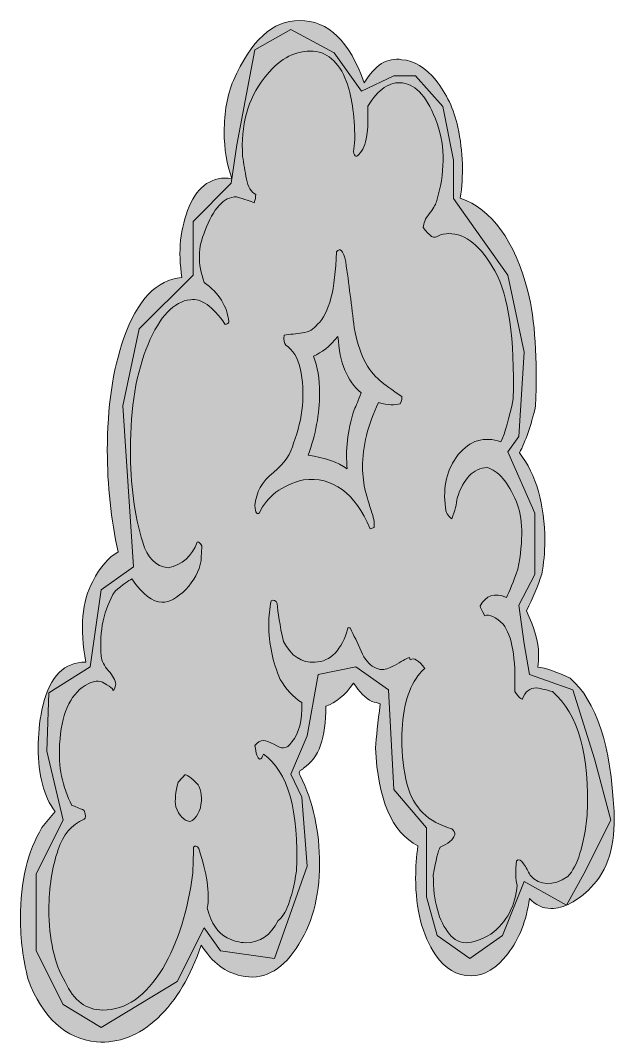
# Model space of a CAD drawing. Extents: x 320 to 1608, y -1070 to -806.
# Drawn here: x 487.2 to 640.3, y -1069.2 to -806.2 of the extents above; entities that cross this region are included whole.
import ezdxf

# ---------------------------------------------------------------- set-up
doc = ezdxf.new("R2010")
doc.units = 0
doc.header["$MEASUREMENT"] = 0
doc.layers.add('katman 1', color=7, linetype='Continuous')

# ---------------------------------------------------------------- blocks, each defined once
blk = doc.blocks.new('block 2')
at = {"layer": 'katman 1', "true_color": 0xffffff}
h = blk.add_hatch(color=7, dxfattribs=at)
h.dxf.hatch_style = 2
edge = h.paths.add_edge_path()
edge.add_spline(control_points=[(639.89, -1009.6), (640.28, -1018.21), (638.3, -1024.71), (633.95, -1029.12), (630.4, -1032.7), (626.97, -1034.48), (623.67, -1034.48), (621.56, -1034.48), (619.72, -1033.64), (618.14, -1031.96), (617.35, -1037.63), (615.5, -1042.35), (612.6, -1046.13), (609.7, -1049.91), (606.54, -1051.8), (603.11, -1051.8), (599.42, -1051.8), (596.39, -1050.02), (594.01, -1046.44), (590.58, -1041.41), (588.87, -1034.79), (588.87, -1026.6), (588.87, -1023.88), (589.07, -1021.15), (589.47, -1018.42), (582.74, -1014.85), (579.12, -1006.45), (578.59, -993.22), (578.72, -990.5), (579.12, -986.72), (579.78, -981.88), (579.12, -981.68), (578.39, -981.47), (577.6, -981.25), (576.02, -980.42), (574.44, -978.84), (572.86, -976.53), (570.75, -979.66), (568.37, -981.63), (565.74, -982.47), (565.87, -990.58), (563.96, -995.89), (560, -998.39), (560, -998.6), (559.74, -998.81), (559.21, -999.02), (558.82, -999.44), (558.82, -999.85), (559.21, -1000.27), (562.51, -1007.14), (564.16, -1014.74), (564.16, -1023.07), (564.16, -1031.6), (562.15, -1038.84), (558.13, -1044.78), (554.1, -1050.72), (549.39, -1053.06), (543.99, -1051.8), (540.03, -1051.02), (536.6, -1048.4), (533.71, -1043.92), (531.07, -1051.91), (527.35, -1058.15), (522.54, -1062.66), (517.72, -1067.18), (512.48, -1069.22), (506.82, -1068.8), (498.77, -1067.97), (492.91, -1062.61), (489.22, -1052.74), (487.9, -1047.7), (487.24, -1042.46), (487.24, -1037), (487.24, -1027.55), (489.09, -1019.78), (492.78, -1013.69), (492.78, -1013.69), (496.14, -1009.6), (496.14, -1009.6), (493.24, -1005.61), (491.79, -1000.15), (491.79, -993.22), (491.79, -989.87), (492.12, -986.61), (492.78, -983.46), (494.36, -975.69), (497.79, -971.6), (503.06, -971.18), (503.06, -971.18), (504.05, -971.18), (504.05, -971.18), (502.47, -962.36), (503.06, -955.43), (505.83, -950.39), (507.8, -946.61), (509.98, -944.09), (512.35, -942.83), (510.5, -934.44), (509.58, -925.73), (509.58, -916.7), (509.58, -905.57), (510.97, -896.02), (513.74, -888.04), (517.3, -877.96), (522.3, -872.72), (528.76, -872.29), (527.71, -865.58), (528.33, -859.49), (530.64, -854.03), (532.95, -848.57), (536.6, -846.15), (541.62, -846.78), (540.3, -843.22), (539.64, -839.22), (539.64, -834.82), (539.64, -829.78), (540.43, -825.37), (542.01, -821.59), (546.49, -811.3), (552.16, -806.16), (559.02, -806.16), (566.4, -806.16), (571.93, -811.51), (575.62, -822.22), (578.39, -817.6), (581.62, -815.61), (585.31, -816.24), (588.48, -816.45), (591.41, -818.23), (594.11, -821.59), (596.81, -824.95), (598.69, -828.94), (599.75, -833.56), (601.06, -840.07), (601.26, -846.15), (600.34, -851.82), (608.51, -854.76), (614.31, -862.74), (617.74, -875.76), (619.58, -883.31), (620.24, -893.19), (619.72, -905.36), (618.53, -910.4), (617.15, -914.39), (615.57, -917.33), (619.92, -922.99), (622.09, -930.55), (622.09, -940), (622.09, -942.94), (621.83, -945.78), (621.3, -948.5), (620.38, -951.45), (619.06, -954.59), (617.35, -957.95), (619.45, -962.36), (620.51, -966.03), (620.51, -968.97), (620.51, -970.23), (620.44, -971.39), (620.31, -972.44), (622.29, -972.65), (625.06, -973.59), (628.62, -975.27), (635.34, -981.15), (639.1, -992.59), (639.89, -1009.6)], knot_values=[0, 0, 0, 0, 1, 1, 1, 2, 2, 2, 3, 3, 3, 4, 4, 4, 5, 5, 5, 6, 6, 6, 7, 7, 7, 8, 8, 8, 9, 9, 9, 10, 10, 10, 11, 11, 11, 12, 12, 12, 13, 13, 13, 14, 14, 14, 15, 15, 15, 16, 16, 16, 17, 17, 17, 18, 18, 18, 19, 19, 19, 20, 20, 20, 21, 21, 21, 22, 22, 22, 23, 23, 23, 24, 24, 24, 25, 25, 25, 26, 26, 26, 27, 27, 27, 28, 28, 28, 29, 29, 29, 30, 30, 30, 31, 31, 31, 32, 32, 32, 33, 33, 33, 34, 34, 34, 35, 35, 35, 36, 36, 36, 37, 37, 37, 38, 38, 38, 39, 39, 39, 40, 40, 40, 41, 41, 41, 42, 42, 42, 43, 43, 43, 44, 44, 44, 45, 45, 45, 46, 46, 46, 47, 47, 47, 48, 48, 48, 49, 49, 49, 50, 50, 50, 51, 51, 51, 52, 52, 52, 53, 53, 53, 54, 54, 54, 55, 55, 55, 55], degree=3, periodic=1)
edge = h.paths.add_edge_path()
edge.add_spline(control_points=[(632.97, -1010.54), (633.62, -995.01), (630.66, -984.4), (624.07, -978.74), (622.75, -978.32), (621.36, -978), (619.92, -977.79), (618.2, -977.79), (617.02, -978.74), (616.36, -980.63), (616.09, -980.84), (615.43, -980.21), (614.38, -978.74), (614.64, -970.13), (613.65, -964.36), (611.41, -961.41), (609.44, -959.53), (607.85, -958.79), (606.67, -959.21), (605.88, -957.95), (605.48, -957.11), (605.48, -956.69), (606.93, -953.96), (609.17, -953.23), (612.2, -954.49), (613, -953.02), (613.98, -950.6), (615.17, -947.24), (616.62, -939.69), (616.49, -933.91), (614.77, -929.92), (612.66, -924.88), (610.16, -921.95), (607.26, -921.1), (603.7, -921.32), (601.13, -923.94), (599.55, -928.98), (599.42, -930.45), (598.96, -932.24), (598.17, -934.33), (597.11, -933.49), (596.58, -932.55), (596.58, -931.5), (595.79, -926.04), (596.88, -921.47), (599.85, -917.8), (602.81, -914.13), (606.47, -913.02), (610.82, -914.49), (611.87, -912.18), (612.93, -908.51), (613.98, -903.47), (614.38, -887.93), (612.8, -876.97), (609.24, -870.56), (605.68, -864.16), (601.72, -860.95), (597.37, -860.95), (596.45, -860.95), (595.53, -861.17), (594.61, -861.58), (593.68, -862.43), (592.43, -861.69), (590.85, -859.38), (590.85, -858.33), (591.34, -857.18), (592.33, -855.92), (593.32, -854.66), (593.95, -853.61), (594.21, -852.77), (596.45, -845.42), (596.52, -838.7), (594.41, -832.61), (592.04, -826.11), (589.07, -822.64), (585.51, -822.22), (582.22, -821.8), (579.25, -823.79), (576.61, -828.2), (576.61, -832.19), (576.55, -834.4), (576.42, -834.82), (576.15, -837.34), (575.56, -839.12), (574.64, -840.17), (573.71, -841.43), (573.12, -841.33), (572.86, -839.85), (572.99, -839.02), (573.12, -837.97), (573.25, -836.71), (573.12, -830.2), (572.39, -825.26), (571.08, -821.9), (569.1, -816.66), (566, -814.03), (561.78, -814.03), (557.43, -814.03), (553.48, -816.34), (549.92, -820.96), (545.7, -826.42), (543.86, -833.14), (544.38, -841.11), (544.65, -843), (544.98, -844.95), (545.37, -846.94), (545.77, -848.94), (546.56, -850.25), (547.75, -850.88), (547.75, -851.51), (547.61, -852.24), (547.35, -853.08), (546.43, -852.66), (544.91, -852.14), (542.8, -851.51), (539.51, -851.51), (536.8, -854.45), (534.7, -860.33), (532.85, -864.32), (532.78, -868.72), (534.5, -873.55), (538.32, -876.28), (540.43, -879.64), (540.83, -883.63), (540.83, -884.05), (540.49, -884.26), (539.84, -884.26), (536.67, -879.64), (533.71, -877.54), (530.94, -877.96), (526.72, -878.38), (523.09, -882.21), (520.06, -889.45), (517.03, -896.7), (515.52, -905.67), (515.52, -916.38), (515.52, -925.41), (516.57, -933.39), (518.68, -940.31), (519.87, -944.31), (522.04, -946.51), (525.2, -946.93), (528.89, -946.09), (531.4, -943.89), (532.72, -940.31), (532.98, -940.11), (533.38, -940.42), (533.9, -941.26), (533.9, -940.84), (533.84, -942.1), (533.71, -945.04), (533.18, -947.77), (531.86, -950.24), (529.75, -952.44), (527.64, -954.64), (525.6, -955.75), (523.62, -955.75), (521.25, -955.75), (518.68, -953.75), (515.91, -949.76), (514.99, -950.19), (513.54, -951.23), (511.56, -952.91), (508.66, -957.53), (507.47, -963.1), (508, -969.6), (508.13, -970.86), (508.76, -972.12), (509.88, -973.38), (511, -974.64), (511.63, -975.8), (511.76, -976.85), (511.63, -977.9), (511.36, -978.42), (510.97, -978.42), (511.49, -978.42), (510.77, -977.79), (508.79, -976.53), (507.61, -975.69), (505.96, -975.9), (503.85, -977.16), (499.9, -979.68), (497.72, -984.72), (497.32, -992.28), (496.93, -997.95), (497.98, -1003.2), (500.49, -1008.02), (501.28, -1008.24), (502.33, -1008.65), (503.65, -1009.28), (504.05, -1010.54), (504.05, -1011.28), (503.65, -1011.49), (500.36, -1012.96), (498.12, -1015.58), (496.93, -1019.36), (495.35, -1023.98), (494.56, -1029.12), (494.56, -1034.79), (494.56, -1042.35), (495.94, -1048.54), (498.71, -1053.37), (500.95, -1058.2), (504.18, -1060.62), (508.4, -1060.62), (514.33, -1060.62), (519.47, -1057.05), (523.82, -1049.91), (527.77, -1043.19), (530.35, -1035), (531.53, -1025.34), (531.66, -1022.41), (531.73, -1020.2), (531.73, -1018.73), (532.25, -1018.31), (532.72, -1018.42), (533.11, -1019.05), (535.22, -1025.43), (535.95, -1030.54), (535.29, -1034.36), (536.34, -1038.41), (538.06, -1040.96), (540.43, -1042.02), (542.01, -1042.87), (543.59, -1043.29), (545.17, -1043.29), (548.86, -1043.29), (551.63, -1041.39), (553.48, -1037.59), (555.46, -1036.32), (557.04, -1032.1), (558.23, -1024.91), (558.88, -1009.27), (556.05, -999.24), (549.72, -994.8), (549.46, -995.64), (549.13, -996.06), (548.73, -996.06), (548.21, -995.85), (547.81, -994.69), (547.55, -992.59), (548.21, -991.76), (548.93, -991.33), (549.72, -991.33), (550.38, -991.33), (551.27, -991.65), (552.39, -992.28), (553.51, -992.91), (554.34, -993.22), (554.86, -993.22), (555.65, -993.22), (556.38, -992.7), (557.04, -991.65), (558.88, -989.55), (559.74, -986.19), (559.61, -981.57), (557.37, -980.1), (555.52, -978.11), (554.07, -975.59), (552.1, -971.18), (551.11, -966.45), (551.11, -961.41), (551.11, -959.32), (551.3, -957.32), (551.7, -955.43), (552.36, -955.01), (552.89, -955.23), (553.28, -956.06), (553.41, -958.37), (553.94, -961.63), (554.86, -965.82), (556.84, -969.6), (559.54, -971.39), (562.97, -971.18), (567.05, -970.97), (569.89, -968.03), (571.47, -962.36), (571.47, -962.36), (572.07, -962.36), (572.07, -962.36), (572.99, -964.25), (573.91, -966.25), (574.83, -968.34), (575.76, -970.44), (576.88, -971.81), (578.2, -972.44), (578.85, -972.86), (579.58, -973.07), (580.37, -973.07), (581.16, -973.07), (582.38, -972.59), (584.03, -971.65), (585.67, -970.7), (586.76, -970.13), (587.29, -969.92), (587.29, -969.92), (587.49, -970.55), (587.49, -970.55), (588.41, -969.92), (589.66, -970.66), (591.25, -972.75), (590.72, -973.17), (590.12, -973.81), (589.47, -974.64), (586.7, -978.42), (585.31, -983.88), (585.31, -991.02), (585.31, -995.01), (585.77, -998.89), (586.7, -1002.67), (588.28, -1008.55), (592.1, -1012.33), (598.17, -1014.01), (598.69, -1014.43), (598.96, -1014.95), (598.96, -1015.58), (598.43, -1016.84), (597.18, -1017.89), (595.2, -1018.73), (594.67, -1019.57), (594.08, -1021.99), (593.42, -1025.97), (593.42, -1032.7), (594.8, -1037.73), (597.57, -1041.09), (598.76, -1042.56), (600.21, -1043.29), (601.92, -1043.29), (603.5, -1043.29), (605.61, -1042.56), (608.25, -1041.09), (612.33, -1037.94), (614.58, -1033.74), (614.97, -1028.49), (614.58, -1027.03), (614.51, -1024.93), (614.77, -1022.2), (615.43, -1021.78), (616.06, -1022.04), (616.65, -1022.98), (617.25, -1023.93), (617.81, -1024.93), (618.33, -1025.97), (620.84, -1028.7), (624.07, -1028.81), (628.02, -1026.29), (630.52, -1023.56), (632.17, -1018.31), (632.97, -1010.54)], knot_values=[0, 0, 0, 0, 1, 1, 1, 2, 2, 2, 3, 3, 3, 4, 4, 4, 5, 5, 5, 6, 6, 6, 7, 7, 7, 8, 8, 8, 9, 9, 9, 10, 10, 10, 11, 11, 11, 12, 12, 12, 13, 13, 13, 14, 14, 14, 15, 15, 15, 16, 16, 16, 17, 17, 17, 18, 18, 18, 19, 19, 19, 20, 20, 20, 21, 21, 21, 22, 22, 22, 23, 23, 23, 24, 24, 24, 25, 25, 25, 26, 26, 26, 27, 27, 27, 28, 28, 28, 29, 29, 29, 30, 30, 30, 31, 31, 31, 32, 32, 32, 33, 33, 33, 34, 34, 34, 35, 35, 35, 36, 36, 36, 37, 37, 37, 38, 38, 38, 39, 39, 39, 40, 40, 40, 41, 41, 41, 42, 42, 42, 43, 43, 43, 44, 44, 44, 45, 45, 45, 46, 46, 46, 47, 47, 47, 48, 48, 48, 49, 49, 49, 50, 50, 50, 51, 51, 51, 52, 52, 52, 53, 53, 53, 54, 54, 54, 55, 55, 55, 56, 56, 56, 57, 57, 57, 58, 58, 58, 59, 59, 59, 60, 60, 60, 61, 61, 61, 62, 62, 62, 63, 63, 63, 64, 64, 64, 65, 65, 65, 66, 66, 66, 67, 67, 67, 68, 68, 68, 69, 69, 69, 70, 70, 70, 71, 71, 71, 72, 72, 72, 73, 73, 73, 74, 74, 74, 75, 75, 75, 76, 76, 76, 77, 77, 77, 78, 78, 78, 79, 79, 79, 80, 80, 80, 81, 81, 81, 82, 82, 82, 83, 83, 83, 84, 84, 84, 85, 85, 85, 86, 86, 86, 87, 87, 87, 88, 88, 88, 89, 89, 89, 90, 90, 90, 91, 91, 91, 92, 92, 92, 93, 93, 93, 94, 94, 94, 95, 95, 95, 96, 96, 96, 97, 97, 97, 98, 98, 98, 99, 99, 99, 100, 100, 100, 101, 101, 101, 102, 102, 102, 103, 103, 103, 104, 104, 104, 105, 105, 105, 106, 106, 106, 107, 107, 107, 108, 108, 108, 109, 109, 109, 110, 110, 110, 111, 111, 111, 112, 112, 112, 113, 113, 113, 114, 114, 114, 115, 115, 115, 116, 116, 116, 116], degree=3, periodic=1)
edge = h.paths.add_edge_path()
edge.add_spline(control_points=[(533.51, -1008.65), (532.59, -1010.97), (531.66, -1012.12), (530.74, -1012.12), (529.29, -1011.91), (528.1, -1010.65), (527.18, -1008.34), (526.92, -1006.66), (527.11, -1004.56), (527.77, -1002.04), (528.17, -1001.62), (528.76, -1000.99), (529.55, -1000.15), (529.95, -999.94), (531.07, -1000.78), (532.92, -1002.67), (533.84, -1004.14), (534.03, -1006.13), (533.51, -1008.65)], knot_values=[0, 0, 0, 0, 1, 1, 1, 2, 2, 2, 3, 3, 3, 4, 4, 4, 5, 5, 5, 6, 6, 6, 6], degree=3, periodic=1)
edge = h.paths.add_edge_path()
edge.add_spline(control_points=[(585.31, -902.84), (585.44, -903.26), (585.31, -903.89), (584.9, -904.73), (583.53, -905.15), (581.68, -905.04), (579.34, -904.41), (576.6, -910.08), (575.23, -915.65), (575.23, -921.1), (575.23, -923.21), (575.49, -925.31), (576.02, -927.4), (576.02, -927.62), (576.48, -929.19), (577.4, -932.13), (578.06, -933.81), (578.32, -935.28), (578.2, -936.54), (578.2, -936.54), (577.21, -936.85), (577.21, -936.85), (573.25, -927.62), (567.52, -923.42), (560, -924.25), (554.34, -925.73), (550.58, -928.56), (548.73, -932.76), (548.07, -933.39), (547.68, -932.76), (547.55, -930.87), (547.81, -927.51), (549.39, -924.68), (552.29, -922.36), (555.19, -920.06), (556.91, -917.54), (557.43, -914.81), (559.94, -908.51), (560.53, -902.11), (559.21, -895.6), (558.55, -892.87), (557.3, -890.87), (555.46, -889.61), (555.06, -889.19), (554.93, -888.35), (555.06, -887.09), (556.53, -886.89), (558.1, -886.67), (559.77, -886.46), (561.44, -886.26), (562.74, -885.52), (563.67, -884.26), (566.61, -881.53), (568.22, -875.34), (568.49, -865.68), (569.42, -864.42), (570.22, -865.26), (570.89, -868.2), (571.69, -873.87), (572.42, -879.54), (573.09, -885.2), (574.29, -891.71), (576.5, -896.23), (579.7, -898.74), (580.9, -899.8), (582.77, -901.16), (585.31, -902.84)], knot_values=[0, 0, 0, 0, 1, 1, 1, 2, 2, 2, 3, 3, 3, 4, 4, 4, 5, 5, 5, 6, 6, 6, 7, 7, 7, 8, 8, 8, 9, 9, 9, 10, 10, 10, 11, 11, 11, 12, 12, 12, 13, 13, 13, 14, 14, 14, 15, 15, 15, 16, 16, 16, 17, 17, 17, 18, 18, 18, 19, 19, 19, 20, 20, 20, 21, 21, 21, 22, 22, 22, 22], degree=3, periodic=1)
edge = h.paths.add_edge_path()
edge.add_spline(control_points=[(574.83, -901.89), (571.28, -898.96), (569.3, -894.13), (568.9, -887.41), (566.79, -889.93), (564.68, -891.61), (562.57, -892.45), (563.63, -895.18), (564.16, -898.33), (564.16, -901.89), (564.16, -907.36), (563.17, -912.71), (561.19, -917.96), (565.54, -918.59), (568.9, -919.74), (571.28, -921.42), (570.75, -916.8), (571.34, -911.77), (573.05, -906.3), (573.58, -905.26), (574.17, -903.78), (574.83, -901.89)], knot_values=[0, 0, 0, 0, 1, 1, 1, 2, 2, 2, 3, 3, 3, 4, 4, 4, 5, 5, 5, 6, 6, 6, 7, 7, 7, 7], degree=3, periodic=1)
at = {"layer": 'katman 1', "lineweight": 0}
for points, knots in [([(639.89, -1009.6), (640.28, -1018.21), (638.3, -1024.71), (633.95, -1029.12), (630.4, -1032.7), (626.97, -1034.48), (623.67, -1034.48), (621.56, -1034.48), (619.72, -1033.64), (618.14, -1031.96), (617.35, -1037.63), (615.5, -1042.35), (612.6, -1046.13), (609.7, -1049.91), (606.54, -1051.8), (603.11, -1051.8), (599.42, -1051.8), (596.39, -1050.02), (594.01, -1046.44), (590.58, -1041.41), (588.87, -1034.79), (588.87, -1026.6), (588.87, -1023.88), (589.07, -1021.15), (589.47, -1018.42), (582.74, -1014.85), (579.12, -1006.45), (578.59, -993.22), (578.72, -990.5), (579.12, -986.72), (579.78, -981.88), (579.12, -981.68), (578.39, -981.47), (577.6, -981.25), (576.02, -980.42), (574.44, -978.84), (572.86, -976.53), (570.75, -979.66), (568.37, -981.63), (565.74, -982.47), (565.87, -990.58), (563.96, -995.89), (560, -998.39), (560, -998.6), (559.74, -998.81), (559.21, -999.02), (558.82, -999.44), (558.82, -999.85), (559.21, -1000.27), (562.51, -1007.14), (564.16, -1014.74), (564.16, -1023.07), (564.16, -1031.6), (562.15, -1038.84), (558.13, -1044.78), (554.1, -1050.72), (549.39, -1053.06), (543.99, -1051.8), (540.03, -1051.02), (536.6, -1048.4), (533.71, -1043.92), (531.07, -1051.91), (527.35, -1058.15), (522.54, -1062.66), (517.72, -1067.18), (512.48, -1069.22), (506.82, -1068.8), (498.77, -1067.97), (492.91, -1062.61), (489.22, -1052.74), (487.9, -1047.7), (487.24, -1042.46), (487.24, -1037), (487.24, -1027.55), (489.09, -1019.78), (492.78, -1013.69), (492.78, -1013.69), (496.14, -1009.6), (496.14, -1009.6), (493.24, -1005.61), (491.79, -1000.15), (491.79, -993.22), (491.79, -989.87), (492.12, -986.61), (492.78, -983.46), (494.36, -975.69), (497.79, -971.6), (503.06, -971.18), (503.06, -971.18), (504.05, -971.18), (504.05, -971.18), (502.47, -962.36), (503.06, -955.43), (505.83, -950.39), (507.8, -946.61), (509.98, -944.09), (512.35, -942.83), (510.5, -934.44), (509.58, -925.73), (509.58, -916.7), (509.58, -905.57), (510.97, -896.02), (513.74, -888.04), (517.3, -877.96), (522.3, -872.72), (528.76, -872.29), (527.71, -865.58), (528.33, -859.49), (530.64, -854.03), (532.95, -848.57), (536.6, -846.15), (541.62, -846.78), (540.3, -843.22), (539.64, -839.22), (539.64, -834.82), (539.64, -829.78), (540.43, -825.37), (542.01, -821.59), (546.49, -811.3), (552.16, -806.16), (559.02, -806.16), (566.4, -806.16), (571.93, -811.51), (575.62, -822.22), (578.39, -817.6), (581.62, -815.61), (585.31, -816.24), (588.48, -816.45), (591.41, -818.23), (594.11, -821.59), (596.81, -824.95), (598.69, -828.94), (599.75, -833.56), (601.06, -840.07), (601.26, -846.15), (600.34, -851.82), (608.51, -854.76), (614.31, -862.74), (617.74, -875.76), (619.58, -883.31), (620.24, -893.19), (619.72, -905.36), (618.53, -910.4), (617.15, -914.39), (615.57, -917.33), (619.92, -922.99), (622.09, -930.55), (622.09, -940), (622.09, -942.94), (621.83, -945.78), (621.3, -948.5), (620.38, -951.45), (619.06, -954.59), (617.35, -957.95), (619.45, -962.36), (620.51, -966.03), (620.51, -968.97), (620.51, -970.23), (620.44, -971.39), (620.31, -972.44), (622.29, -972.65), (625.06, -973.59), (628.62, -975.27), (635.34, -981.15), (639.1, -992.59), (639.89, -1009.6)], [0, 0, 0, 0, 1, 1, 1, 2, 2, 2, 3, 3, 3, 4, 4, 4, 5, 5, 5, 6, 6, 6, 7, 7, 7, 8, 8, 8, 9, 9, 9, 10, 10, 10, 11, 11, 11, 12, 12, 12, 13, 13, 13, 14, 14, 14, 15, 15, 15, 16, 16, 16, 17, 17, 17, 18, 18, 18, 19, 19, 19, 20, 20, 20, 21, 21, 21, 22, 22, 22, 23, 23, 23, 24, 24, 24, 25, 25, 25, 26, 26, 26, 27, 27, 27, 28, 28, 28, 29, 29, 29, 30, 30, 30, 31, 31, 31, 32, 32, 32, 33, 33, 33, 34, 34, 34, 35, 35, 35, 36, 36, 36, 37, 37, 37, 38, 38, 38, 39, 39, 39, 40, 40, 40, 41, 41, 41, 42, 42, 42, 43, 43, 43, 44, 44, 44, 45, 45, 45, 46, 46, 46, 47, 47, 47, 48, 48, 48, 49, 49, 49, 50, 50, 50, 51, 51, 51, 52, 52, 52, 53, 53, 53, 54, 54, 54, 55, 55, 55, 55]), ([(632.97, -1010.54), (633.62, -995.01), (630.66, -984.4), (624.07, -978.74), (622.75, -978.32), (621.36, -978), (619.92, -977.79), (618.2, -977.79), (617.02, -978.74), (616.36, -980.63), (616.09, -980.84), (615.43, -980.21), (614.38, -978.74), (614.64, -970.13), (613.65, -964.36), (611.41, -961.41), (609.44, -959.53), (607.85, -958.79), (606.67, -959.21), (605.88, -957.95), (605.48, -957.11), (605.48, -956.69), (606.93, -953.96), (609.17, -953.23), (612.2, -954.49), (613, -953.02), (613.98, -950.6), (615.17, -947.24), (616.62, -939.69), (616.49, -933.91), (614.77, -929.92), (612.66, -924.88), (610.16, -921.95), (607.26, -921.1), (603.7, -921.32), (601.13, -923.94), (599.55, -928.98), (599.42, -930.45), (598.96, -932.24), (598.17, -934.33), (597.11, -933.49), (596.58, -932.55), (596.58, -931.5), (595.79, -926.04), (596.88, -921.47), (599.85, -917.8), (602.81, -914.13), (606.47, -913.02), (610.82, -914.49), (611.87, -912.18), (612.93, -908.51), (613.98, -903.47), (614.38, -887.93), (612.8, -876.97), (609.24, -870.56), (605.68, -864.16), (601.72, -860.95), (597.37, -860.95), (596.45, -860.95), (595.53, -861.17), (594.61, -861.58), (593.68, -862.43), (592.43, -861.69), (590.85, -859.38), (590.85, -858.33), (591.34, -857.18), (592.33, -855.92), (593.32, -854.66), (593.95, -853.61), (594.21, -852.77), (596.45, -845.42), (596.52, -838.7), (594.41, -832.61), (592.04, -826.11), (589.07, -822.64), (585.51, -822.22), (582.22, -821.8), (579.25, -823.79), (576.61, -828.2), (576.61, -832.19), (576.55, -834.4), (576.42, -834.82), (576.15, -837.34), (575.56, -839.12), (574.64, -840.17), (573.71, -841.43), (573.12, -841.33), (572.86, -839.85), (572.99, -839.02), (573.12, -837.97), (573.25, -836.71), (573.12, -830.2), (572.39, -825.26), (571.08, -821.9), (569.1, -816.66), (566, -814.03), (561.78, -814.03), (557.43, -814.03), (553.48, -816.34), (549.92, -820.96), (545.7, -826.42), (543.86, -833.14), (544.38, -841.11), (544.65, -843), (544.98, -844.95), (545.37, -846.94), (545.77, -848.94), (546.56, -850.25), (547.75, -850.88), (547.75, -851.51), (547.61, -852.24), (547.35, -853.08), (546.43, -852.66), (544.91, -852.14), (542.8, -851.51), (539.51, -851.51), (536.8, -854.45), (534.7, -860.33), (532.85, -864.32), (532.78, -868.72), (534.5, -873.55), (538.32, -876.28), (540.43, -879.64), (540.83, -883.63), (540.83, -884.05), (540.49, -884.26), (539.84, -884.26), (536.67, -879.64), (533.71, -877.54), (530.94, -877.96), (526.72, -878.38), (523.09, -882.21), (520.06, -889.45), (517.03, -896.7), (515.52, -905.67), (515.52, -916.38), (515.52, -925.41), (516.57, -933.39), (518.68, -940.31), (519.87, -944.31), (522.04, -946.51), (525.2, -946.93), (528.89, -946.09), (531.4, -943.89), (532.72, -940.31), (532.98, -940.11), (533.38, -940.42), (533.9, -941.26), (533.9, -940.84), (533.84, -942.1), (533.71, -945.04), (533.18, -947.77), (531.86, -950.24), (529.75, -952.44), (527.64, -954.64), (525.6, -955.75), (523.62, -955.75), (521.25, -955.75), (518.68, -953.75), (515.91, -949.76), (514.99, -950.19), (513.54, -951.23), (511.56, -952.91), (508.66, -957.53), (507.47, -963.1), (508, -969.6), (508.13, -970.86), (508.76, -972.12), (509.88, -973.38), (511, -974.64), (511.63, -975.8), (511.76, -976.85), (511.63, -977.9), (511.36, -978.42), (510.97, -978.42), (511.49, -978.42), (510.77, -977.79), (508.79, -976.53), (507.61, -975.69), (505.96, -975.9), (503.85, -977.16), (499.9, -979.68), (497.72, -984.72), (497.32, -992.28), (496.93, -997.95), (497.98, -1003.2), (500.49, -1008.02), (501.28, -1008.24), (502.33, -1008.65), (503.65, -1009.28), (504.05, -1010.54), (504.05, -1011.28), (503.65, -1011.49), (500.36, -1012.96), (498.12, -1015.58), (496.93, -1019.36), (495.35, -1023.98), (494.56, -1029.12), (494.56, -1034.79), (494.56, -1042.35), (495.94, -1048.54), (498.71, -1053.37), (500.95, -1058.2), (504.18, -1060.62), (508.4, -1060.62), (514.33, -1060.62), (519.47, -1057.05), (523.82, -1049.91), (527.77, -1043.19), (530.35, -1035), (531.53, -1025.34), (531.66, -1022.41), (531.73, -1020.2), (531.73, -1018.73), (532.25, -1018.31), (532.72, -1018.42), (533.11, -1019.05), (535.22, -1025.43), (535.95, -1030.54), (535.29, -1034.36), (536.34, -1038.41), (538.06, -1040.96), (540.43, -1042.02), (542.01, -1042.87), (543.59, -1043.29), (545.17, -1043.29), (548.86, -1043.29), (551.63, -1041.39), (553.48, -1037.59), (555.46, -1036.32), (557.04, -1032.1), (558.23, -1024.91), (558.88, -1009.27), (556.05, -999.24), (549.72, -994.8), (549.46, -995.64), (549.13, -996.06), (548.73, -996.06), (548.21, -995.85), (547.81, -994.69), (547.55, -992.59), (548.21, -991.76), (548.93, -991.33), (549.72, -991.33), (550.38, -991.33), (551.27, -991.65), (552.39, -992.28), (553.51, -992.91), (554.34, -993.22), (554.86, -993.22), (555.65, -993.22), (556.38, -992.7), (557.04, -991.65), (558.88, -989.55), (559.74, -986.19), (559.61, -981.57), (557.37, -980.1), (555.52, -978.11), (554.07, -975.59), (552.1, -971.18), (551.11, -966.45), (551.11, -961.41), (551.11, -959.32), (551.3, -957.32), (551.7, -955.43), (552.36, -955.01), (552.89, -955.23), (553.28, -956.06), (553.41, -958.37), (553.94, -961.63), (554.86, -965.82), (556.84, -969.6), (559.54, -971.39), (562.97, -971.18), (567.05, -970.97), (569.89, -968.03), (571.47, -962.36), (571.47, -962.36), (572.07, -962.36), (572.07, -962.36), (572.99, -964.25), (573.91, -966.25), (574.83, -968.34), (575.76, -970.44), (576.88, -971.81), (578.2, -972.44), (578.85, -972.86), (579.58, -973.07), (580.37, -973.07), (581.16, -973.07), (582.38, -972.59), (584.03, -971.65), (585.67, -970.7), (586.76, -970.13), (587.29, -969.92), (587.29, -969.92), (587.49, -970.55), (587.49, -970.55), (588.41, -969.92), (589.66, -970.66), (591.25, -972.75), (590.72, -973.17), (590.12, -973.81), (589.47, -974.64), (586.7, -978.42), (585.31, -983.88), (585.31, -991.02), (585.31, -995.01), (585.77, -998.89), (586.7, -1002.67), (588.28, -1008.55), (592.1, -1012.33), (598.17, -1014.01), (598.69, -1014.43), (598.96, -1014.95), (598.96, -1015.58), (598.43, -1016.84), (597.18, -1017.89), (595.2, -1018.73), (594.67, -1019.57), (594.08, -1021.99), (593.42, -1025.97), (593.42, -1032.7), (594.8, -1037.73), (597.57, -1041.09), (598.76, -1042.56), (600.21, -1043.29), (601.92, -1043.29), (603.5, -1043.29), (605.61, -1042.56), (608.25, -1041.09), (612.33, -1037.94), (614.58, -1033.74), (614.97, -1028.49), (614.58, -1027.03), (614.51, -1024.93), (614.77, -1022.2), (615.43, -1021.78), (616.06, -1022.04), (616.65, -1022.98), (617.25, -1023.93), (617.81, -1024.93), (618.33, -1025.97), (620.84, -1028.7), (624.07, -1028.81), (628.02, -1026.29), (630.52, -1023.56), (632.17, -1018.31), (632.97, -1010.54)], [0, 0, 0, 0, 1, 1, 1, 2, 2, 2, 3, 3, 3, 4, 4, 4, 5, 5, 5, 6, 6, 6, 7, 7, 7, 8, 8, 8, 9, 9, 9, 10, 10, 10, 11, 11, 11, 12, 12, 12, 13, 13, 13, 14, 14, 14, 15, 15, 15, 16, 16, 16, 17, 17, 17, 18, 18, 18, 19, 19, 19, 20, 20, 20, 21, 21, 21, 22, 22, 22, 23, 23, 23, 24, 24, 24, 25, 25, 25, 26, 26, 26, 27, 27, 27, 28, 28, 28, 29, 29, 29, 30, 30, 30, 31, 31, 31, 32, 32, 32, 33, 33, 33, 34, 34, 34, 35, 35, 35, 36, 36, 36, 37, 37, 37, 38, 38, 38, 39, 39, 39, 40, 40, 40, 41, 41, 41, 42, 42, 42, 43, 43, 43, 44, 44, 44, 45, 45, 45, 46, 46, 46, 47, 47, 47, 48, 48, 48, 49, 49, 49, 50, 50, 50, 51, 51, 51, 52, 52, 52, 53, 53, 53, 54, 54, 54, 55, 55, 55, 56, 56, 56, 57, 57, 57, 58, 58, 58, 59, 59, 59, 60, 60, 60, 61, 61, 61, 62, 62, 62, 63, 63, 63, 64, 64, 64, 65, 65, 65, 66, 66, 66, 67, 67, 67, 68, 68, 68, 69, 69, 69, 70, 70, 70, 71, 71, 71, 72, 72, 72, 73, 73, 73, 74, 74, 74, 75, 75, 75, 76, 76, 76, 77, 77, 77, 78, 78, 78, 79, 79, 79, 80, 80, 80, 81, 81, 81, 82, 82, 82, 83, 83, 83, 84, 84, 84, 85, 85, 85, 86, 86, 86, 87, 87, 87, 88, 88, 88, 89, 89, 89, 90, 90, 90, 91, 91, 91, 92, 92, 92, 93, 93, 93, 94, 94, 94, 95, 95, 95, 96, 96, 96, 97, 97, 97, 98, 98, 98, 99, 99, 99, 100, 100, 100, 101, 101, 101, 102, 102, 102, 103, 103, 103, 104, 104, 104, 105, 105, 105, 106, 106, 106, 107, 107, 107, 108, 108, 108, 109, 109, 109, 110, 110, 110, 111, 111, 111, 112, 112, 112, 113, 113, 113, 114, 114, 114, 115, 115, 115, 116, 116, 116, 116]), ([(585.31, -902.84), (585.44, -903.26), (585.31, -903.89), (584.9, -904.73), (583.53, -905.15), (581.68, -905.04), (579.34, -904.41), (576.6, -910.08), (575.23, -915.65), (575.23, -921.1), (575.23, -923.21), (575.49, -925.31), (576.02, -927.4), (576.02, -927.62), (576.48, -929.19), (577.4, -932.13), (578.06, -933.81), (578.32, -935.28), (578.2, -936.54), (578.2, -936.54), (577.21, -936.85), (577.21, -936.85), (573.25, -927.62), (567.52, -923.42), (560, -924.25), (554.34, -925.73), (550.58, -928.56), (548.73, -932.76), (548.07, -933.39), (547.68, -932.76), (547.55, -930.87), (547.81, -927.51), (549.39, -924.68), (552.29, -922.36), (555.19, -920.06), (556.91, -917.54), (557.43, -914.81), (559.94, -908.51), (560.53, -902.11), (559.21, -895.6), (558.55, -892.87), (557.3, -890.87), (555.46, -889.61), (555.06, -889.19), (554.93, -888.35), (555.06, -887.09), (556.53, -886.89), (558.1, -886.67), (559.77, -886.46), (561.44, -886.26), (562.74, -885.52), (563.67, -884.26), (566.61, -881.53), (568.22, -875.34), (568.49, -865.68), (569.42, -864.42), (570.22, -865.26), (570.89, -868.2), (571.69, -873.87), (572.42, -879.54), (573.09, -885.2), (574.29, -891.71), (576.5, -896.23), (579.7, -898.74), (580.9, -899.8), (582.77, -901.16), (585.31, -902.84)], [0, 0, 0, 0, 1, 1, 1, 2, 2, 2, 3, 3, 3, 4, 4, 4, 5, 5, 5, 6, 6, 6, 7, 7, 7, 8, 8, 8, 9, 9, 9, 10, 10, 10, 11, 11, 11, 12, 12, 12, 13, 13, 13, 14, 14, 14, 15, 15, 15, 16, 16, 16, 17, 17, 17, 18, 18, 18, 19, 19, 19, 20, 20, 20, 21, 21, 21, 22, 22, 22, 22]), ([(574.83, -901.89), (571.28, -898.96), (569.3, -894.13), (568.9, -887.41), (566.79, -889.93), (564.68, -891.61), (562.57, -892.45), (563.63, -895.18), (564.16, -898.33), (564.16, -901.89), (564.16, -907.36), (563.17, -912.71), (561.19, -917.96), (565.54, -918.59), (568.9, -919.74), (571.28, -921.42), (570.75, -916.8), (571.34, -911.77), (573.05, -906.3), (573.58, -905.26), (574.17, -903.78), (574.83, -901.89)], [0, 0, 0, 0, 1, 1, 1, 2, 2, 2, 3, 3, 3, 4, 4, 4, 5, 5, 5, 6, 6, 6, 7, 7, 7, 7]), ([(533.51, -1008.65), (532.59, -1010.97), (531.66, -1012.12), (530.74, -1012.12), (529.29, -1011.91), (528.1, -1010.65), (527.18, -1008.34), (526.92, -1006.66), (527.11, -1004.56), (527.77, -1002.04), (528.17, -1001.62), (528.76, -1000.99), (529.55, -1000.15), (529.95, -999.94), (531.07, -1000.78), (532.92, -1002.67), (533.84, -1004.14), (534.03, -1006.13), (533.51, -1008.65)], [0, 0, 0, 0, 1, 1, 1, 2, 2, 2, 3, 3, 3, 4, 4, 4, 5, 5, 5, 6, 6, 6, 6])]:
    blk.add_open_spline(points, degree=3, knots=knots, dxfattribs=at)

msp = doc.modelspace()

# ---------------------------------------------------------------- hatches: boundary and pattern name
at = {"layer": 'katman 1', "true_color": 0x267f00}
h = msp.add_hatch(color=86, dxfattribs=at)
h.dxf.hatch_style = 2
h.paths.add_polyline_path([(559.58, -1005.88), (560.98, -1023.64), (552.61, -1047.33), (538.67, -1045.35), (534.48, -1039.43), (527.51, -1053.25), (507.99, -1065.09), (498.22, -1059.17), (491.25, -1045.35), (491.25, -1025.62), (498.22, -1011.8), (494.04, -994.04), (494.56, -979.06), (505.2, -972.33), (507.99, -952.59), (516.35, -946.67), (513.56, -905.22), (517.75, -885.49), (531.69, -871.67), (531.69, -857.86), (541.46, -847.99), (542.85, -838.12), (547.55, -813.72), (556.8, -808.51), (567.95, -814.44), (574.92, -824.3), (583.29, -820.36), (588.87, -820.36), (595.84, -828.25), (598.63, -842.07), (598.63, -851.94), (604.21, -859.83), (612.58, -871.67), (616.76, -891.41), (615.37, -913.12), (612.58, -917.07), (619.55, -932.85), (619.55, -948.64), (615.37, -956.54), (616.76, -966.41), (618.16, -974.3), (629.31, -978.25), (634.89, -996.01), (639.07, -1011.8), (632.1, -1025.62), (627.66, -1033.63), (616.76, -1027.59), (611.18, -1041.41), (602.82, -1047.33), (594.45, -1041.41), (591.66, -1031.54), (591.66, -1013.77), (583.29, -1003.91), (581.9, -978.25), (573.53, -972.33), (563.77, -974.3), (560.98, -990.09), (556.8, -999.96)])

# ---------------------------------------------------------------- linework, layer by layer
at = {"layer": 'katman 1', "lineweight": 0}
msp.add_lwpolyline([(559.58, -1005.88), (560.98, -1023.64), (552.61, -1047.33), (538.67, -1045.35), (534.48, -1039.43), (527.51, -1053.25), (507.99, -1065.09), (498.22, -1059.17), (491.25, -1045.35), (491.25, -1025.62), (498.22, -1011.8), (494.04, -994.04), (494.56, -979.06), (505.2, -972.33), (507.99, -952.59), (516.35, -946.67), (513.56, -905.22), (517.75, -885.49), (531.69, -871.67), (531.69, -857.86), (541.46, -847.99), (542.85, -838.12), (547.55, -813.72), (556.8, -808.51), (567.95, -814.44), (574.92, -824.3), (583.29, -820.36), (588.87, -820.36), (595.84, -828.25), (598.63, -842.07), (598.63, -851.94), (604.21, -859.83), (612.58, -871.67), (616.76, -891.41), (615.37, -913.12), (612.58, -917.07), (619.55, -932.85), (619.55, -948.64), (615.37, -956.54), (616.76, -966.41), (618.16, -974.3), (629.31, -978.25), (634.89, -996.01), (639.07, -1011.8), (632.1, -1025.62), (627.66, -1033.63), (616.76, -1027.59), (611.18, -1041.41), (602.82, -1047.33), (594.45, -1041.41), (591.66, -1031.54), (591.66, -1013.77), (583.29, -1003.91), (581.9, -978.25), (573.53, -972.33), (563.77, -974.3), (560.98, -990.09), (556.8, -999.96), (559.58, -1005.88)], dxfattribs=at)

# ---------------------------------------------------------------- block references
at = {"layer": 'katman 1'}
msp.add_blockref('block 2', (0, 0), dxfattribs=at)

doc.saveas('drawing.dxf')
